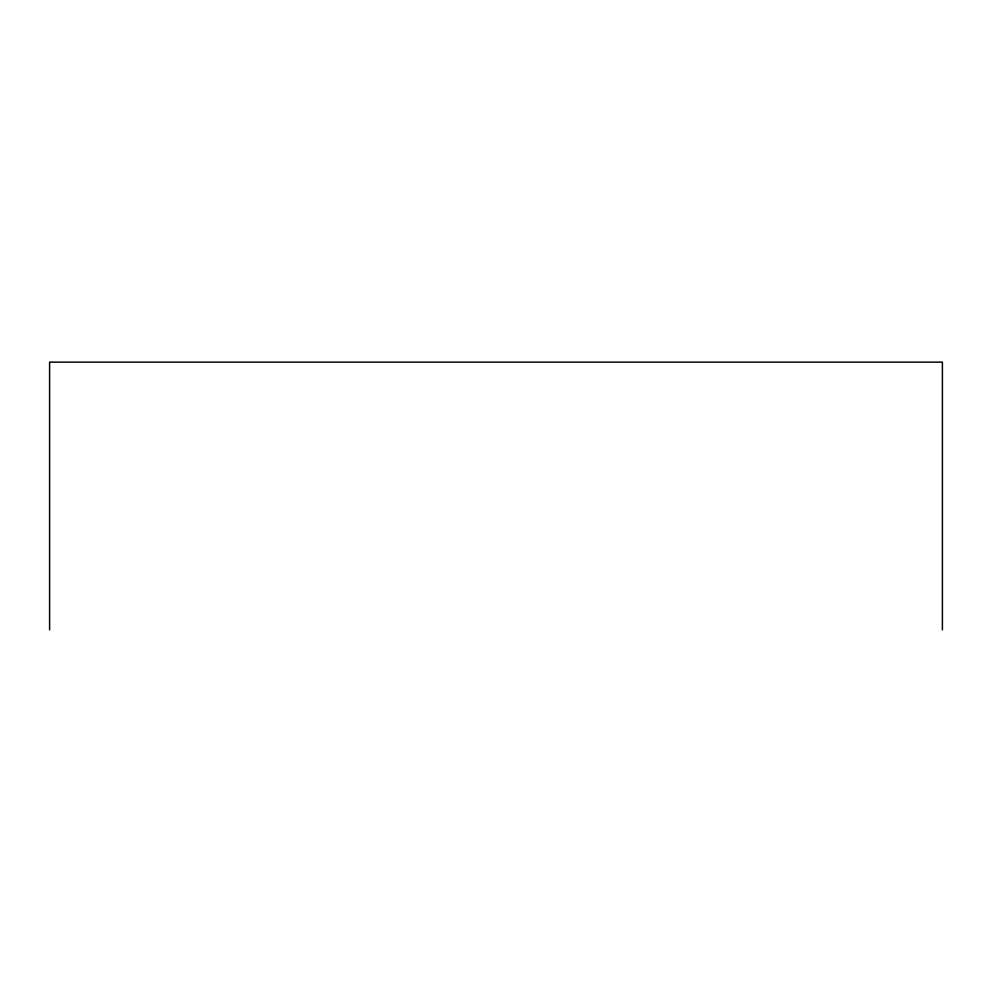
<?xml version="1.0" encoding="UTF-8"?>
<svg xmlns="http://www.w3.org/2000/svg" width="992" height="992" viewBox="0 0 992 992"><rect width="100%" height="100%" fill="white"/><g stroke="black" fill="none" stroke-linecap="round" stroke-linejoin="round"><path stroke-width="1.49" d="M942.4 629.87L942.4 362.13L49.6 362.13L49.6 629.87"/></g></svg>
